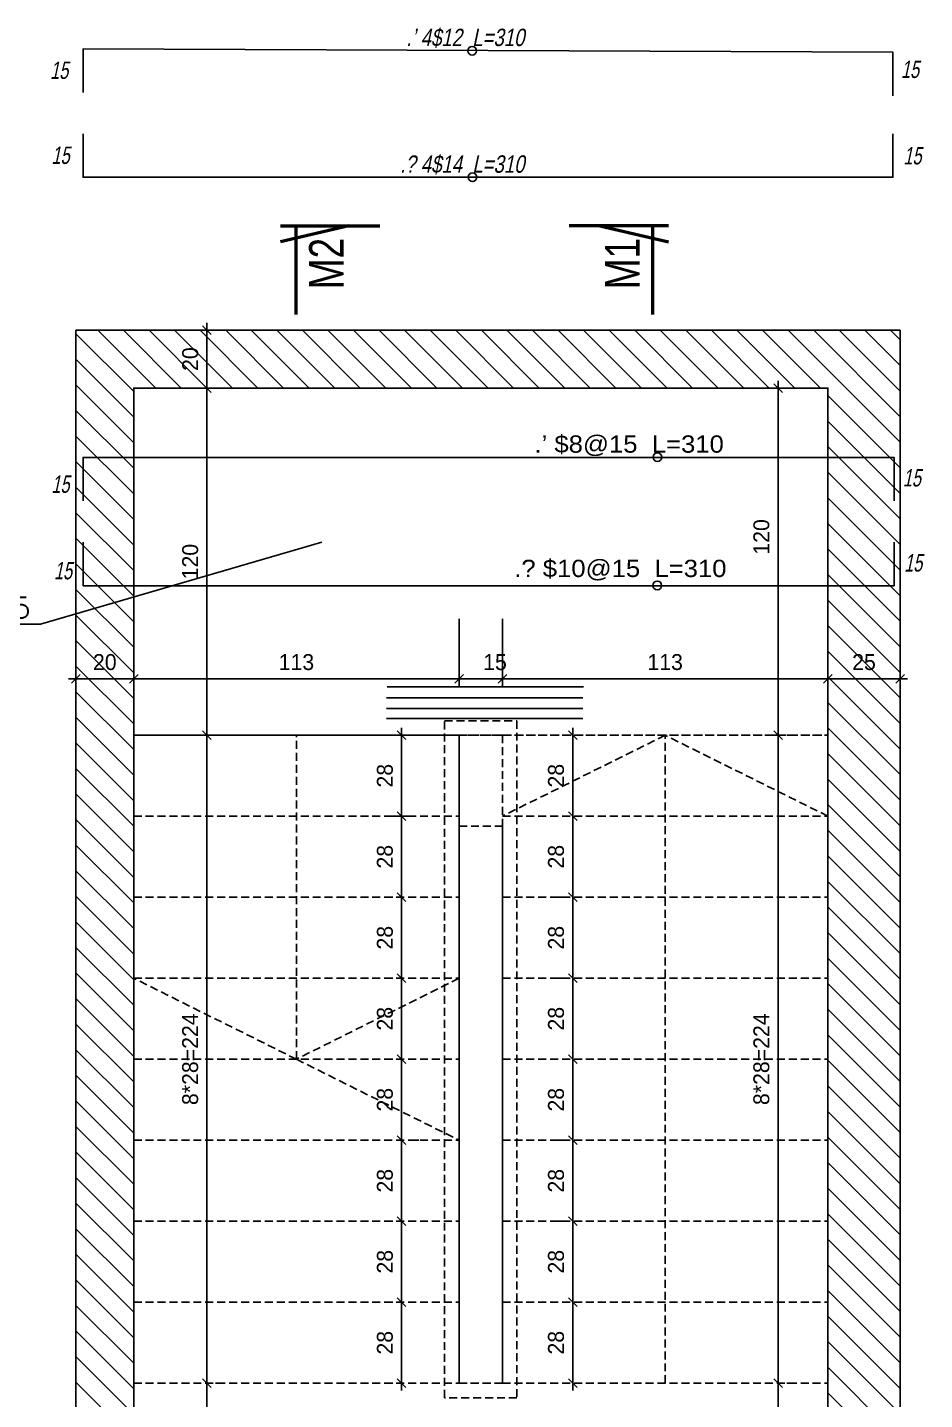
# Model space of a CAD drawing. Header units: inches. Extents: x -5298 to 11252, y 8210 to 22495.
# Drawn here: x 10146.8 to 10457, y 11813.9 to 12288.2 of the extents above; entities that cross this region are included whole.
import ezdxf
from ezdxf.enums import TextEntityAlignment as Align

# ---------------------------------------------------------------- set-up
doc = ezdxf.new("R2010")
doc.units = ezdxf.units.IN
doc.header["$LTSCALE"] = 11
doc.header["$MEASUREMENT"] = 0
doc.linetypes.add('DASHED2', pattern=[0.375, 0.25, -0.125])
doc.linetypes.add('HIDDEN', pattern=[0.375, 0.25, -0.125])
doc.layers.get('Defpoints').update_dxf_attribs({"color": 40})
for name, color, linetype in [('BEAM', 3, 'Continuous'), ('D7', 2, 'Continuous'), ('dim', 3, 'Continuous'), ('dim-50-v', 2, 'Continuous'), ('ENG_beton ole', 3, 'DASHED2'), ('HATCH', 8, 'Continuous'), ('iron-txt', 3, 'Continuous'), ('IRON6', 6, 'Continuous'), ('TEXT3', 3, 'Continuous'), ('V', 1, 'Continuous')]:
    doc.layers.add(name, color=color, linetype=linetype)
doc.layers.add('W', color=1, linetype='Continuous', lineweight=50)
doc.styles.add('AA', font='hebtxt', dxfattribs={"width": 0.8, "oblique": 8})
doc.styles.add('AD', font='oron')
doc.styles.add('HEBREW', font='hebtxt-weld.shx', dxfattribs={"width": 0.8, "oblique": 12})
doc.styles.add('HEBTXT', font='hebtxt-weld.shx')
doc.styles.add('ROMANS', font='romans')
doc.dimstyles.new('25', dxfattribs={"dimtxt": 5.5, "dimasz": 3, "dimexe": 3, "dimexo": 6, "dimgap": 3, "dimtad": 1, "dimdec": 0, "dimrnd": 0.5, "dimdsep": 46, "dimtxsty": 'HEBTXT', "dimblk1": 'OBLIQUE', "dimblk2": 'OBLIQUE', "dimsah": 1, "dimcen": 1, "dimdle": 2.5, "dimclre": 9, "dimclrt": 3, "dimadec": 0, "dimazin": 0, "dimtfac": 1, "dimtdec": 0, "dimtix": 1, "dimtmove": 2, "dimatfit": 3, "dimldrblk": 'OBLIQUE', "dimfxl": 1, "dimtolj": 1, "dimarcsym": 0})

# ---------------------------------------------------------------- blocks, each defined once
blk = doc.blocks.new('_OBLIQUE')
at = {"color": 0, "linetype": 'ByBlock'}
blk.add_line((-0.5, -0.5), (0.5, 0.5), dxfattribs=at)
blk = doc.blocks.new('*D681')
at = {"layer": 'Defpoints', "color": 0, "linetype": 'Continuous', "transparency": 16777216}
for p in [(10406.38, 12043.52, 0), (10406.38, 12043.52), (10406.38, 11819.52, 0)]:
    blk.add_point(p, dxfattribs=at)
at = {"layer": 'dim-50-v', "color": 0, "linetype": 'Continuous', "lineweight": -2, "transparency": 16777216}
blk.add_line((10406.38, 11817.02), (10406.38, 12046.02), dxfattribs=at)
at = {"layer": 'dim-50-v', "color": 9, "linetype": 'Continuous', "lineweight": -2, "transparency": 16777216}
for p, q in [((10412.38, 12043.52), (10409.38, 12043.52)), ((10412.38, 11819.52), (10409.38, 11819.52))]:
    blk.add_line(p, q, dxfattribs=at)
at = {"layer": 'dim-50-v', "color": 0, "linetype": 'Continuous', "lineweight": -2, "transparency": 16777216, "xscale": 3, "yscale": 3, "zscale": 3}
for p, rotation in [((10406.38, 12043.52), 90), ((10406.38, 11819.52), 270)]:
    blk.add_blockref('_OBLIQUE', p, dxfattribs=dict(at, rotation=rotation))
at = {"layer": 'dim-50-v', "color": 3, "linetype": 'Continuous', "transparency": 16777216, "insert": (10400.63, 11931.52), "char_height": 5.5, "attachment_point": 5, "rotation": 90, "style": 'HEBTXT'}
blk.add_mtext('\\A1;8*28=224', dxfattribs=at)
blk = doc.blocks.new('*D682')
at = {"layer": 'Defpoints', "color": 0, "linetype": 'Continuous', "transparency": 16777216}
for p in [(10406.38, 12163.52), (10414.23, 12163.52, 0), (10412.38, 12043.52)]:
    blk.add_point(p, dxfattribs=at)
at = {"layer": 'dim-50-v', "color": 0, "linetype": 'Continuous', "lineweight": -2, "transparency": 16777216}
blk.add_line((10406.38, 12041.02), (10406.38, 12166.02), dxfattribs=at)
at = {"layer": 'dim-50-v', "color": 9, "linetype": 'Continuous', "lineweight": -2, "transparency": 16777216}
for p, q in [((10408.23, 12163.52), (10403.38, 12163.52)), ((10406.38, 12043.52), (10403.38, 12043.52))]:
    blk.add_line(p, q, dxfattribs=at)
at = {"layer": 'dim-50-v', "color": 0, "linetype": 'Continuous', "lineweight": -2, "transparency": 16777216, "xscale": 3, "yscale": 3, "zscale": 3}
for p, rotation in [((10406.38, 12163.52), 90), ((10406.38, 12043.52), 270)]:
    blk.add_blockref('_OBLIQUE', p, dxfattribs=dict(at, rotation=rotation))
at = {"layer": 'dim-50-v', "color": 3, "linetype": 'Continuous', "transparency": 16777216, "insert": (10400.63, 12112.06), "char_height": 5.5, "attachment_point": 5, "rotation": 90, "style": 'HEBTXT'}
blk.add_mtext('\\A1;120', dxfattribs=at)
blk = doc.blocks.new('*D683')
at = {"layer": 'Defpoints', "color": 0, "linetype": 'Continuous', "transparency": 16777216}
for p in [(10406.38, 11819.52, 0), (10406.38, 11673.52), (10419.3, 11673.52, 0)]:
    blk.add_point(p, dxfattribs=at)
at = {"layer": 'dim-50-v', "color": 0, "linetype": 'Continuous', "lineweight": -2, "transparency": 16777216}
blk.add_line((10406.38, 11822.02), (10406.38, 11671.02), dxfattribs=at)
at = {"layer": 'dim-50-v', "color": 9, "linetype": 'Continuous', "lineweight": -2, "transparency": 16777216}
for p, q in [((10412.38, 11819.52), (10409.38, 11819.52)), ((10413.3, 11673.52), (10403.38, 11673.52))]:
    blk.add_line(p, q, dxfattribs=at)
at = {"layer": 'dim-50-v', "color": 0, "linetype": 'Continuous', "lineweight": -2, "transparency": 16777216, "xscale": 3, "yscale": 3, "zscale": 3}
for p, rotation in [((10406.38, 11819.52), 90), ((10406.38, 11673.52), 270)]:
    blk.add_blockref('_OBLIQUE', p, dxfattribs=dict(at, rotation=rotation))
at = {"layer": 'dim-50-v', "color": 3, "linetype": 'Continuous', "transparency": 16777216, "insert": (10400.63, 11735.67), "char_height": 5.5, "attachment_point": 5, "rotation": 90, "style": 'HEBTXT'}
blk.add_mtext('\\A1;146', dxfattribs=at)
blk = doc.blocks.new('*D684')
at = {"layer": 'Defpoints', "color": 0, "linetype": 'Continuous', "transparency": 16777216}
for p in [(10208.88, 12043.52, 0), (10208.88, 12043.52), (10208.88, 11819.52, 0)]:
    blk.add_point(p, dxfattribs=at)
at = {"layer": 'dim-50-v', "color": 9, "linetype": 'Continuous', "lineweight": -2, "transparency": 16777216}
for p, q in [((10202.88, 12043.52), (10205.88, 12043.52)), ((10214.88, 11819.52), (10211.88, 11819.52))]:
    blk.add_line(p, q, dxfattribs=at)
at = {"layer": 'dim-50-v', "color": 0, "linetype": 'Continuous', "lineweight": -2, "transparency": 16777216}
blk.add_line((10208.88, 11817.02), (10208.88, 12046.02), dxfattribs=at)
at = {"layer": 'dim-50-v', "color": 0, "linetype": 'Continuous', "lineweight": -2, "transparency": 16777216, "xscale": 3, "yscale": 3, "zscale": 3}
for p, rotation in [((10208.88, 12043.52), 90), ((10208.88, 11819.52), 270)]:
    blk.add_blockref('_OBLIQUE', p, dxfattribs=dict(at, rotation=rotation))
at = {"layer": 'dim-50-v', "color": 3, "linetype": 'Continuous', "transparency": 16777216, "insert": (10203.13, 11931.52), "char_height": 5.5, "attachment_point": 5, "rotation": 90, "style": 'HEBTXT'}
blk.add_mtext('\\A1;8*28=224', dxfattribs=at)
blk = doc.blocks.new('*D685')
at = {"layer": 'Defpoints', "color": 0, "linetype": 'Continuous', "transparency": 16777216}
for p in [(10208.88, 12163.52), (10235.7, 12163.52, 0), (10237.16, 12043.52, 0)]:
    blk.add_point(p, dxfattribs=at)
at = {"layer": 'dim-50-v', "color": 0, "linetype": 'Continuous', "lineweight": -2, "transparency": 16777216}
blk.add_line((10208.88, 12041.02), (10208.88, 12166.02), dxfattribs=at)
at = {"layer": 'dim-50-v', "color": 9, "linetype": 'Continuous', "lineweight": -2, "transparency": 16777216}
for p, q in [((10229.7, 12163.52), (10205.88, 12163.52)), ((10231.16, 12043.52), (10205.88, 12043.52))]:
    blk.add_line(p, q, dxfattribs=at)
at = {"layer": 'dim-50-v', "color": 0, "linetype": 'Continuous', "lineweight": -2, "transparency": 16777216, "xscale": 3, "yscale": 3, "zscale": 3}
for p, rotation in [((10208.88, 12163.52), 90), ((10208.88, 12043.52), 270)]:
    blk.add_blockref('_OBLIQUE', p, dxfattribs=dict(at, rotation=rotation))
at = {"layer": 'dim-50-v', "color": 3, "linetype": 'Continuous', "transparency": 16777216, "insert": (10203.13, 12103.52), "char_height": 5.5, "attachment_point": 5, "rotation": 90, "style": 'HEBTXT'}
blk.add_mtext('\\A1;120', dxfattribs=at)
blk = doc.blocks.new('*D686')
at = {"layer": 'Defpoints', "color": 0, "linetype": 'Continuous', "transparency": 16777216}
for p in [(10208.88, 11819.52, 0), (10208.88, 11673.52), (10221.8, 11673.52, 0)]:
    blk.add_point(p, dxfattribs=at)
at = {"layer": 'dim-50-v', "color": 0, "linetype": 'Continuous', "lineweight": -2, "transparency": 16777216}
blk.add_line((10208.88, 11822.02), (10208.88, 11671.02), dxfattribs=at)
at = {"layer": 'dim-50-v', "color": 9, "linetype": 'Continuous', "lineweight": -2, "transparency": 16777216}
for p, q in [((10214.88, 11819.52), (10211.88, 11819.52)), ((10215.8, 11673.52), (10205.88, 11673.52))]:
    blk.add_line(p, q, dxfattribs=at)
at = {"layer": 'dim-50-v', "color": 0, "linetype": 'Continuous', "lineweight": -2, "transparency": 16777216, "xscale": 3, "yscale": 3, "zscale": 3}
for p, rotation in [((10208.88, 11819.52), 90), ((10208.88, 11673.52), 270)]:
    blk.add_blockref('_OBLIQUE', p, dxfattribs=dict(at, rotation=rotation))
at = {"layer": 'dim-50-v', "color": 3, "linetype": 'Continuous', "transparency": 16777216, "insert": (10203.13, 11746.52), "char_height": 5.5, "attachment_point": 5, "rotation": 90, "style": 'HEBTXT'}
blk.add_mtext('\\A1;146', dxfattribs=at)
blk = doc.blocks.new('*D687')
at = {"layer": 'Defpoints', "color": 0, "linetype": 'Continuous', "transparency": 16777216}
for p in [(10423.59, 12089.69, 0), (10448.59, 12063.01), (10448.59, 12043.01)]:
    blk.add_point(p, dxfattribs=at)
at = {"layer": 'dim-50-v', "color": 9, "linetype": 'Continuous', "lineweight": -2, "transparency": 16777216}
for p, q in [((10423.59, 12083.69), (10423.59, 12060.01)), ((10448.59, 12049.01), (10448.59, 12066.01))]:
    blk.add_line(p, q, dxfattribs=at)
at = {"layer": 'dim-50-v', "color": 0, "linetype": 'Continuous', "lineweight": -2, "transparency": 16777216}
blk.add_line((10421.09, 12063.01), (10451.09, 12063.01), dxfattribs=at)
at = {"layer": 'dim-50-v', "color": 0, "linetype": 'Continuous', "lineweight": -2, "transparency": 16777216, "xscale": 3, "yscale": 3, "zscale": 3, "rotation": 180}
blk.add_blockref('_OBLIQUE', (10423.59, 12063.01), dxfattribs=at)
at = {"layer": 'dim-50-v', "color": 0, "linetype": 'Continuous', "lineweight": -2, "transparency": 16777216, "xscale": 3, "yscale": 3, "zscale": 3}
blk.add_blockref('_OBLIQUE', (10448.59, 12063.01), dxfattribs=at)
at = {"layer": 'dim-50-v', "color": 3, "linetype": 'Continuous', "transparency": 16777216, "insert": (10436.09, 12068.76), "char_height": 5.5, "attachment_point": 5, "style": 'HEBTXT'}
blk.add_mtext('\\A1;25', dxfattribs=at)
blk = doc.blocks.new('*D688')
at = {"layer": 'Defpoints', "color": 0, "linetype": 'Continuous', "transparency": 16777216}
for p in [(10311.09, 12089.69, 0), (10423.59, 12089.69, 0), (10423.59, 12063.01)]:
    blk.add_point(p, dxfattribs=at)
at = {"layer": 'dim-50-v', "color": 9, "linetype": 'Continuous', "lineweight": -2, "transparency": 16777216}
for p, q in [((10311.09, 12083.69), (10311.09, 12060.01)), ((10423.59, 12083.69), (10423.59, 12060.01))]:
    blk.add_line(p, q, dxfattribs=at)
at = {"layer": 'dim-50-v', "color": 0, "linetype": 'Continuous', "lineweight": -2, "transparency": 16777216}
blk.add_line((10308.59, 12063.01), (10426.09, 12063.01), dxfattribs=at)
at = {"layer": 'dim-50-v', "color": 0, "linetype": 'Continuous', "lineweight": -2, "transparency": 16777216, "xscale": 3, "yscale": 3, "zscale": 3, "rotation": 180}
blk.add_blockref('_OBLIQUE', (10311.09, 12063.01), dxfattribs=at)
at = {"layer": 'dim-50-v', "color": 0, "linetype": 'Continuous', "lineweight": -2, "transparency": 16777216, "xscale": 3, "yscale": 3, "zscale": 3}
blk.add_blockref('_OBLIQUE', (10423.59, 12063.01), dxfattribs=at)
at = {"layer": 'dim-50-v', "color": 3, "linetype": 'Continuous', "transparency": 16777216, "insert": (10367.34, 12068.76), "char_height": 5.5, "attachment_point": 5, "style": 'HEBTXT'}
blk.add_mtext('\\A1;113', dxfattribs=at)
blk = doc.blocks.new('*D689')
at = {"layer": 'Defpoints', "color": 0, "linetype": 'Continuous', "transparency": 16777216}
for p in [(10183.59, 12089.69, 0), (10183.59, 12063.01), (10163.59, 12043.01)]:
    blk.add_point(p, dxfattribs=at)
at = {"layer": 'dim-50-v', "color": 9, "linetype": 'Continuous', "lineweight": -2, "transparency": 16777216}
for p, q in [((10183.59, 12083.69), (10183.59, 12060.01)), ((10163.59, 12049.01), (10163.59, 12066.01))]:
    blk.add_line(p, q, dxfattribs=at)
at = {"layer": 'dim-50-v', "color": 0, "linetype": 'Continuous', "lineweight": -2, "transparency": 16777216}
blk.add_line((10161.09, 12063.01), (10186.09, 12063.01), dxfattribs=at)
at = {"layer": 'dim-50-v', "color": 0, "linetype": 'Continuous', "lineweight": -2, "transparency": 16777216, "xscale": 3, "yscale": 3, "zscale": 3, "rotation": 180}
blk.add_blockref('_OBLIQUE', (10163.59, 12063.01), dxfattribs=at)
at = {"layer": 'dim-50-v', "color": 0, "linetype": 'Continuous', "lineweight": -2, "transparency": 16777216, "xscale": 3, "yscale": 3, "zscale": 3}
blk.add_blockref('_OBLIQUE', (10183.59, 12063.01), dxfattribs=at)
at = {"layer": 'dim-50-v', "color": 3, "linetype": 'Continuous', "transparency": 16777216, "insert": (10173.59, 12068.76), "char_height": 5.5, "attachment_point": 5, "style": 'HEBTXT'}
blk.add_mtext('\\A1;20', dxfattribs=at)
blk = doc.blocks.new('*D690')
at = {"layer": 'Defpoints', "color": 0, "linetype": 'Continuous', "transparency": 16777216}
for p in [(10296.09, 12089.69, 0), (10311.09, 12089.69, 0), (10296.09, 12063.01)]:
    blk.add_point(p, dxfattribs=at)
at = {"layer": 'dim-50-v', "color": 9, "linetype": 'Continuous', "lineweight": -2, "transparency": 16777216}
for p, q in [((10296.09, 12083.69), (10296.09, 12060.01)), ((10311.09, 12083.69), (10311.09, 12060.01))]:
    blk.add_line(p, q, dxfattribs=at)
at = {"layer": 'dim-50-v', "color": 0, "linetype": 'Continuous', "lineweight": -2, "transparency": 16777216}
blk.add_line((10313.59, 12063.01), (10293.59, 12063.01), dxfattribs=at)
at = {"layer": 'dim-50-v', "color": 0, "linetype": 'Continuous', "lineweight": -2, "transparency": 16777216, "xscale": 3, "yscale": 3, "zscale": 3, "rotation": 180}
blk.add_blockref('_OBLIQUE', (10296.09, 12063.01), dxfattribs=at)
at = {"layer": 'dim-50-v', "color": 0, "linetype": 'Continuous', "lineweight": -2, "transparency": 16777216, "xscale": 3, "yscale": 3, "zscale": 3}
blk.add_blockref('_OBLIQUE', (10311.09, 12063.01), dxfattribs=at)
at = {"layer": 'dim-50-v', "color": 3, "linetype": 'Continuous', "transparency": 16777216, "insert": (10308.51, 12068.76), "char_height": 5.5, "attachment_point": 5, "style": 'HEBTXT'}
blk.add_mtext('\\A1;15', dxfattribs=at)
blk = doc.blocks.new('*D691')
at = {"layer": 'Defpoints', "color": 0, "linetype": 'Continuous', "transparency": 16777216}
for p in [(10183.59, 12089.69, 0), (10296.09, 12089.69, 0), (10183.59, 12063.01)]:
    blk.add_point(p, dxfattribs=at)
at = {"layer": 'dim-50-v', "color": 9, "linetype": 'Continuous', "lineweight": -2, "transparency": 16777216}
for p, q in [((10183.59, 12083.69), (10183.59, 12060.01)), ((10296.09, 12083.69), (10296.09, 12060.01))]:
    blk.add_line(p, q, dxfattribs=at)
at = {"layer": 'dim-50-v', "color": 0, "linetype": 'Continuous', "lineweight": -2, "transparency": 16777216}
blk.add_line((10298.59, 12063.01), (10181.09, 12063.01), dxfattribs=at)
at = {"layer": 'dim-50-v', "color": 0, "linetype": 'Continuous', "lineweight": -2, "transparency": 16777216, "xscale": 3, "yscale": 3, "zscale": 3, "rotation": 180}
blk.add_blockref('_OBLIQUE', (10183.59, 12063.01), dxfattribs=at)
at = {"layer": 'dim-50-v', "color": 0, "linetype": 'Continuous', "lineweight": -2, "transparency": 16777216, "xscale": 3, "yscale": 3, "zscale": 3}
blk.add_blockref('_OBLIQUE', (10296.09, 12063.01), dxfattribs=at)
at = {"layer": 'dim-50-v', "color": 3, "linetype": 'Continuous', "transparency": 16777216, "insert": (10239.84, 12068.76), "char_height": 5.5, "attachment_point": 5, "style": 'HEBTXT'}
blk.add_mtext('\\A1;113', dxfattribs=at)
blk = doc.blocks.new('*D693')
at = {"layer": 'Defpoints', "color": 0, "linetype": 'Continuous', "transparency": 16777216}
for p in [(10208.88, 12183.52), (10213.25, 12183.52, 0), (10235.7, 12163.52, 0)]:
    blk.add_point(p, dxfattribs=at)
at = {"layer": 'dim-50-v', "color": 0, "linetype": 'Continuous', "lineweight": -2, "transparency": 16777216}
blk.add_line((10208.88, 12161.02), (10208.88, 12186.02), dxfattribs=at)
at = {"layer": 'dim-50-v', "color": 9, "linetype": 'Continuous', "lineweight": -2, "transparency": 16777216}
for p, q in [((10207.25, 12183.52), (10205.88, 12183.52)), ((10229.7, 12163.52), (10205.88, 12163.52))]:
    blk.add_line(p, q, dxfattribs=at)
at = {"layer": 'dim-50-v', "color": 0, "linetype": 'Continuous', "lineweight": -2, "transparency": 16777216, "xscale": 3, "yscale": 3, "zscale": 3}
for p, rotation in [((10208.88, 12183.52), 90), ((10208.88, 12163.52), 270)]:
    blk.add_blockref('_OBLIQUE', p, dxfattribs=dict(at, rotation=rotation))
at = {"layer": 'dim-50-v', "color": 3, "linetype": 'Continuous', "transparency": 16777216, "insert": (10203.13, 12173.52), "char_height": 5.5, "attachment_point": 5, "rotation": 90, "style": 'HEBTXT'}
blk.add_mtext('\\A1;20', dxfattribs=at)
blk = doc.blocks.new('*D695')
at = {"layer": 'Defpoints', "color": 0, "linetype": 'Continuous', "transparency": 16777216}
for p in [(10331.12, 11847.52, 0), (10335.37, 11847.52), (10331.12, 11819.52, 0)]:
    blk.add_point(p, dxfattribs=at)
at = {"layer": 'dim-50-v', "color": 0, "linetype": 'Continuous', "lineweight": -2, "transparency": 16777216}
blk.add_line((10335.37, 11817.02), (10335.37, 11850.02), dxfattribs=at)
at = {"layer": 'dim-50-v', "color": 9, "linetype": 'Continuous', "lineweight": -2, "transparency": 16777216}
for p, q in [((10337.12, 11847.52), (10338.37, 11847.52)), ((10337.12, 11819.52), (10338.37, 11819.52))]:
    blk.add_line(p, q, dxfattribs=at)
at = {"layer": 'dim-50-v', "color": 0, "linetype": 'Continuous', "lineweight": -2, "transparency": 16777216, "xscale": 3, "yscale": 3, "zscale": 3}
for p, rotation in [((10335.37, 11847.52), 90), ((10335.37, 11819.52), 270)]:
    blk.add_blockref('_OBLIQUE', p, dxfattribs=dict(at, rotation=rotation))
at = {"layer": 'dim-50-v', "color": 3, "linetype": 'Continuous', "transparency": 16777216, "insert": (10329.62, 11833.52), "char_height": 5.5, "attachment_point": 5, "rotation": 90, "style": 'HEBTXT'}
blk.add_mtext('\\A1;28', dxfattribs=at)
blk = doc.blocks.new('*D696')
at = {"layer": 'Defpoints', "color": 0, "linetype": 'Continuous', "transparency": 16777216}
for p in [(10335.37, 11875.52, 0), (10335.37, 11875.52), (10331.12, 11847.52, 0)]:
    blk.add_point(p, dxfattribs=at)
at = {"layer": 'dim-50-v', "color": 0, "linetype": 'Continuous', "lineweight": -2, "transparency": 16777216}
blk.add_line((10335.37, 11845.02), (10335.37, 11878.02), dxfattribs=at)
at = {"layer": 'dim-50-v', "color": 9, "linetype": 'Continuous', "lineweight": -2, "transparency": 16777216}
for p, q in [((10329.37, 11875.52), (10332.37, 11875.52)), ((10337.12, 11847.52), (10338.37, 11847.52))]:
    blk.add_line(p, q, dxfattribs=at)
at = {"layer": 'dim-50-v', "color": 0, "linetype": 'Continuous', "lineweight": -2, "transparency": 16777216, "xscale": 3, "yscale": 3, "zscale": 3}
for p, rotation in [((10335.37, 11875.52), 90), ((10335.37, 11847.52), 270)]:
    blk.add_blockref('_OBLIQUE', p, dxfattribs=dict(at, rotation=rotation))
at = {"layer": 'dim-50-v', "color": 3, "linetype": 'Continuous', "transparency": 16777216, "insert": (10329.62, 11861.52), "char_height": 5.5, "attachment_point": 5, "rotation": 90, "style": 'HEBTXT'}
blk.add_mtext('\\A1;28', dxfattribs=at)
blk = doc.blocks.new('*D697')
at = {"layer": 'Defpoints', "color": 0, "linetype": 'Continuous', "transparency": 16777216}
for p in [(10335.37, 11903.52, 0), (10335.37, 11903.52), (10335.37, 11875.52, 0)]:
    blk.add_point(p, dxfattribs=at)
at = {"layer": 'dim-50-v', "color": 0, "linetype": 'Continuous', "lineweight": -2, "transparency": 16777216}
blk.add_line((10335.37, 11873.02), (10335.37, 11906.02), dxfattribs=at)
at = {"layer": 'dim-50-v', "color": 9, "linetype": 'Continuous', "lineweight": -2, "transparency": 16777216}
for p, q in [((10329.37, 11903.52), (10332.37, 11903.52)), ((10329.37, 11875.52), (10332.37, 11875.52))]:
    blk.add_line(p, q, dxfattribs=at)
at = {"layer": 'dim-50-v', "color": 0, "linetype": 'Continuous', "lineweight": -2, "transparency": 16777216, "xscale": 3, "yscale": 3, "zscale": 3}
for p, rotation in [((10335.37, 11903.52), 90), ((10335.37, 11875.52), 270)]:
    blk.add_blockref('_OBLIQUE', p, dxfattribs=dict(at, rotation=rotation))
at = {"layer": 'dim-50-v', "color": 3, "linetype": 'Continuous', "transparency": 16777216, "insert": (10329.62, 11889.52), "char_height": 5.5, "attachment_point": 5, "rotation": 90, "style": 'HEBTXT'}
blk.add_mtext('\\A1;28', dxfattribs=at)
blk = doc.blocks.new('*D698')
at = {"layer": 'Defpoints', "color": 0, "linetype": 'Continuous', "transparency": 16777216}
for p in [(10335.37, 11931.52), (10339.38, 11931.52, 0), (10335.37, 11903.52, 0)]:
    blk.add_point(p, dxfattribs=at)
at = {"layer": 'dim-50-v', "color": 0, "linetype": 'Continuous', "lineweight": -2, "transparency": 16777216}
blk.add_line((10335.37, 11901.02), (10335.37, 11934.02), dxfattribs=at)
at = {"layer": 'dim-50-v', "color": 9, "linetype": 'Continuous', "lineweight": -2, "transparency": 16777216}
for p, q in [((10333.38, 11931.52), (10332.37, 11931.52)), ((10329.37, 11903.52), (10332.37, 11903.52))]:
    blk.add_line(p, q, dxfattribs=at)
at = {"layer": 'dim-50-v', "color": 0, "linetype": 'Continuous', "lineweight": -2, "transparency": 16777216, "xscale": 3, "yscale": 3, "zscale": 3}
for p, rotation in [((10335.37, 11931.52), 90), ((10335.37, 11903.52), 270)]:
    blk.add_blockref('_OBLIQUE', p, dxfattribs=dict(at, rotation=rotation))
at = {"layer": 'dim-50-v', "color": 3, "linetype": 'Continuous', "transparency": 16777216, "insert": (10329.62, 11917.52), "char_height": 5.5, "attachment_point": 5, "rotation": 90, "style": 'HEBTXT'}
blk.add_mtext('\\A1;28', dxfattribs=at)
blk = doc.blocks.new('*D699')
at = {"layer": 'Defpoints', "color": 0, "linetype": 'Continuous', "transparency": 16777216}
for p in [(10335.37, 11959.52, 0), (10335.37, 11959.52), (10339.38, 11931.52, 0)]:
    blk.add_point(p, dxfattribs=at)
at = {"layer": 'dim-50-v', "color": 0, "linetype": 'Continuous', "lineweight": -2, "transparency": 16777216}
blk.add_line((10335.37, 11929.02), (10335.37, 11962.02), dxfattribs=at)
at = {"layer": 'dim-50-v', "color": 9, "linetype": 'Continuous', "lineweight": -2, "transparency": 16777216}
for p, q in [((10329.37, 11959.52), (10332.37, 11959.52)), ((10333.38, 11931.52), (10332.37, 11931.52))]:
    blk.add_line(p, q, dxfattribs=at)
at = {"layer": 'dim-50-v', "color": 0, "linetype": 'Continuous', "lineweight": -2, "transparency": 16777216, "xscale": 3, "yscale": 3, "zscale": 3}
for p, rotation in [((10335.37, 11959.52), 90), ((10335.37, 11931.52), 270)]:
    blk.add_blockref('_OBLIQUE', p, dxfattribs=dict(at, rotation=rotation))
at = {"layer": 'dim-50-v', "color": 3, "linetype": 'Continuous', "transparency": 16777216, "insert": (10329.62, 11945.52), "char_height": 5.5, "attachment_point": 5, "rotation": 90, "style": 'HEBTXT'}
blk.add_mtext('\\A1;28', dxfattribs=at)
blk = doc.blocks.new('*D700')
at = {"layer": 'Defpoints', "color": 0, "linetype": 'Continuous', "transparency": 16777216}
for p in [(10335.37, 11987.52, 0), (10335.37, 11987.52), (10335.37, 11959.52, 0)]:
    blk.add_point(p, dxfattribs=at)
at = {"layer": 'dim-50-v', "color": 9, "linetype": 'Continuous', "lineweight": -2, "transparency": 16777216}
for p, q in [((10329.37, 11987.52), (10332.37, 11987.52)), ((10329.37, 11959.52), (10332.37, 11959.52))]:
    blk.add_line(p, q, dxfattribs=at)
at = {"layer": 'dim-50-v', "color": 0, "linetype": 'Continuous', "lineweight": -2, "transparency": 16777216}
blk.add_line((10335.37, 11957.02), (10335.37, 11990.02), dxfattribs=at)
at = {"layer": 'dim-50-v', "color": 0, "linetype": 'Continuous', "lineweight": -2, "transparency": 16777216, "xscale": 3, "yscale": 3, "zscale": 3}
for p, rotation in [((10335.37, 11987.52), 90), ((10335.37, 11959.52), 270)]:
    blk.add_blockref('_OBLIQUE', p, dxfattribs=dict(at, rotation=rotation))
at = {"layer": 'dim-50-v', "color": 3, "linetype": 'Continuous', "transparency": 16777216, "insert": (10329.62, 11973.52), "char_height": 5.5, "attachment_point": 5, "rotation": 90, "style": 'HEBTXT'}
blk.add_mtext('\\A1;28', dxfattribs=at)
blk = doc.blocks.new('*D701')
at = {"layer": 'Defpoints', "color": 0, "linetype": 'Continuous', "transparency": 16777216}
for p in [(10335.37, 12015.52), (10339.87, 12015.52, 0), (10335.37, 11987.52, 0)]:
    blk.add_point(p, dxfattribs=at)
at = {"layer": 'dim-50-v', "color": 9, "linetype": 'Continuous', "lineweight": -2, "transparency": 16777216}
for p, q in [((10333.87, 12015.52), (10332.37, 12015.52)), ((10329.37, 11987.52), (10332.37, 11987.52))]:
    blk.add_line(p, q, dxfattribs=at)
at = {"layer": 'dim-50-v', "color": 0, "linetype": 'Continuous', "lineweight": -2, "transparency": 16777216}
blk.add_line((10335.37, 11985.02), (10335.37, 12018.02), dxfattribs=at)
at = {"layer": 'dim-50-v', "color": 0, "linetype": 'Continuous', "lineweight": -2, "transparency": 16777216, "xscale": 3, "yscale": 3, "zscale": 3}
for p, rotation in [((10335.37, 12015.52), 90), ((10335.37, 11987.52), 270)]:
    blk.add_blockref('_OBLIQUE', p, dxfattribs=dict(at, rotation=rotation))
at = {"layer": 'dim-50-v', "color": 3, "linetype": 'Continuous', "transparency": 16777216, "insert": (10329.62, 12001.52), "char_height": 5.5, "attachment_point": 5, "rotation": 90, "style": 'HEBTXT'}
blk.add_mtext('\\A1;28', dxfattribs=at)
blk = doc.blocks.new('*D702')
at = {"layer": 'Defpoints', "color": 0, "linetype": 'Continuous', "transparency": 16777216}
for p in [(10335.37, 12043.52), (10338.87, 12043.52, 0), (10339.87, 12015.52, 0)]:
    blk.add_point(p, dxfattribs=at)
at = {"layer": 'dim-50-v', "color": 9, "linetype": 'Continuous', "lineweight": -2, "transparency": 16777216}
for p, q in [((10332.87, 12043.52), (10332.37, 12043.52)), ((10333.87, 12015.52), (10332.37, 12015.52))]:
    blk.add_line(p, q, dxfattribs=at)
at = {"layer": 'dim-50-v', "color": 0, "linetype": 'Continuous', "lineweight": -2, "transparency": 16777216}
blk.add_line((10335.37, 12013.02), (10335.37, 12046.02), dxfattribs=at)
at = {"layer": 'dim-50-v', "color": 0, "linetype": 'Continuous', "lineweight": -2, "transparency": 16777216, "xscale": 3, "yscale": 3, "zscale": 3}
for p, rotation in [((10335.37, 12043.52), 90), ((10335.37, 12015.52), 270)]:
    blk.add_blockref('_OBLIQUE', p, dxfattribs=dict(at, rotation=rotation))
at = {"layer": 'dim-50-v', "color": 3, "linetype": 'Continuous', "transparency": 16777216, "insert": (10329.62, 12029.52), "char_height": 5.5, "attachment_point": 5, "rotation": 90, "style": 'HEBTXT'}
blk.add_mtext('\\A1;28', dxfattribs=at)
blk = doc.blocks.new('*D703')
at = {"layer": 'Defpoints', "color": 0, "linetype": 'Continuous', "transparency": 16777216}
for p in [(10264.83, 12043.52, 0), (10264.83, 12015.52, 0), (10276.21, 12015.52)]:
    blk.add_point(p, dxfattribs=at)
at = {"layer": 'dim-50-v', "color": 9, "linetype": 'Continuous', "lineweight": -2, "transparency": 16777216}
for p, q in [((10270.83, 12043.52), (10279.21, 12043.52)), ((10270.83, 12015.52), (10279.21, 12015.52))]:
    blk.add_line(p, q, dxfattribs=at)
at = {"layer": 'dim-50-v', "color": 0, "linetype": 'Continuous', "lineweight": -2, "transparency": 16777216}
blk.add_line((10276.21, 12046.02), (10276.21, 12013.02), dxfattribs=at)
at = {"layer": 'dim-50-v', "color": 0, "linetype": 'Continuous', "lineweight": -2, "transparency": 16777216, "xscale": 3, "yscale": 3, "zscale": 3}
for p, rotation in [((10276.21, 12043.52), 90), ((10276.21, 12015.52), 270)]:
    blk.add_blockref('_OBLIQUE', p, dxfattribs=dict(at, rotation=rotation))
at = {"layer": 'dim-50-v', "color": 3, "linetype": 'Continuous', "transparency": 16777216, "insert": (10270.46, 12029.52), "char_height": 5.5, "attachment_point": 5, "rotation": 90, "style": 'HEBTXT'}
blk.add_mtext('\\A1;28', dxfattribs=at)
blk = doc.blocks.new('*D704')
at = {"layer": 'Defpoints', "color": 0, "linetype": 'Continuous', "transparency": 16777216}
for p in [(10264.83, 12015.52, 0), (10276.21, 11987.52, 0), (10276.21, 11987.52)]:
    blk.add_point(p, dxfattribs=at)
at = {"layer": 'dim-50-v', "color": 9, "linetype": 'Continuous', "lineweight": -2, "transparency": 16777216}
for p, q in [((10270.83, 12015.52), (10279.21, 12015.52)), ((10270.21, 11987.52), (10273.21, 11987.52))]:
    blk.add_line(p, q, dxfattribs=at)
at = {"layer": 'dim-50-v', "color": 0, "linetype": 'Continuous', "lineweight": -2, "transparency": 16777216}
blk.add_line((10276.21, 12018.02), (10276.21, 11985.02), dxfattribs=at)
at = {"layer": 'dim-50-v', "color": 0, "linetype": 'Continuous', "lineweight": -2, "transparency": 16777216, "xscale": 3, "yscale": 3, "zscale": 3}
for p, rotation in [((10276.21, 12015.52), 90), ((10276.21, 11987.52), 270)]:
    blk.add_blockref('_OBLIQUE', p, dxfattribs=dict(at, rotation=rotation))
at = {"layer": 'dim-50-v', "color": 3, "linetype": 'Continuous', "transparency": 16777216, "insert": (10270.46, 12001.52), "char_height": 5.5, "attachment_point": 5, "rotation": 90, "style": 'HEBTXT'}
blk.add_mtext('\\A1;28', dxfattribs=at)
blk = doc.blocks.new('*D705')
at = {"layer": 'Defpoints', "color": 0, "linetype": 'Continuous', "transparency": 16777216}
for p in [(10276.21, 11987.52, 0), (10276.21, 11959.52, 0), (10276.21, 11959.52)]:
    blk.add_point(p, dxfattribs=at)
at = {"layer": 'dim-50-v', "color": 9, "linetype": 'Continuous', "lineweight": -2, "transparency": 16777216}
for p, q in [((10270.21, 11987.52), (10273.21, 11987.52)), ((10270.21, 11959.52), (10273.21, 11959.52))]:
    blk.add_line(p, q, dxfattribs=at)
at = {"layer": 'dim-50-v', "color": 0, "linetype": 'Continuous', "lineweight": -2, "transparency": 16777216}
blk.add_line((10276.21, 11990.02), (10276.21, 11957.02), dxfattribs=at)
at = {"layer": 'dim-50-v', "color": 0, "linetype": 'Continuous', "lineweight": -2, "transparency": 16777216, "xscale": 3, "yscale": 3, "zscale": 3}
for p, rotation in [((10276.21, 11987.52), 90), ((10276.21, 11959.52), 270)]:
    blk.add_blockref('_OBLIQUE', p, dxfattribs=dict(at, rotation=rotation))
at = {"layer": 'dim-50-v', "color": 3, "linetype": 'Continuous', "transparency": 16777216, "insert": (10270.46, 11973.52), "char_height": 5.5, "attachment_point": 5, "rotation": 90, "style": 'HEBTXT'}
blk.add_mtext('\\A1;28', dxfattribs=at)
blk = doc.blocks.new('*D706')
at = {"layer": 'Defpoints', "color": 0, "linetype": 'Continuous', "transparency": 16777216}
for p in [(10276.21, 11959.52, 0), (10276.21, 11931.52, 0), (10276.21, 11931.52)]:
    blk.add_point(p, dxfattribs=at)
at = {"layer": 'dim-50-v', "color": 0, "linetype": 'Continuous', "lineweight": -2, "transparency": 16777216}
blk.add_line((10276.21, 11962.02), (10276.21, 11929.02), dxfattribs=at)
at = {"layer": 'dim-50-v', "color": 9, "linetype": 'Continuous', "lineweight": -2, "transparency": 16777216}
for p, q in [((10270.21, 11959.52), (10273.21, 11959.52)), ((10270.21, 11931.52), (10273.21, 11931.52))]:
    blk.add_line(p, q, dxfattribs=at)
at = {"layer": 'dim-50-v', "color": 0, "linetype": 'Continuous', "lineweight": -2, "transparency": 16777216, "xscale": 3, "yscale": 3, "zscale": 3}
for p, rotation in [((10276.21, 11959.52), 90), ((10276.21, 11931.52), 270)]:
    blk.add_blockref('_OBLIQUE', p, dxfattribs=dict(at, rotation=rotation))
at = {"layer": 'dim-50-v', "color": 3, "linetype": 'Continuous', "transparency": 16777216, "insert": (10270.46, 11945.52), "char_height": 5.5, "attachment_point": 5, "rotation": 90, "style": 'HEBTXT'}
blk.add_mtext('\\A1;28', dxfattribs=at)
blk = doc.blocks.new('*D707')
at = {"layer": 'Defpoints', "color": 0, "linetype": 'Continuous', "transparency": 16777216}
for p in [(10276.21, 11931.52, 0), (10276.21, 11903.52, 0), (10276.21, 11903.52)]:
    blk.add_point(p, dxfattribs=at)
at = {"layer": 'dim-50-v', "color": 0, "linetype": 'Continuous', "lineweight": -2, "transparency": 16777216}
blk.add_line((10276.21, 11934.02), (10276.21, 11901.02), dxfattribs=at)
at = {"layer": 'dim-50-v', "color": 9, "linetype": 'Continuous', "lineweight": -2, "transparency": 16777216}
for p, q in [((10270.21, 11931.52), (10273.21, 11931.52)), ((10282.21, 11903.52), (10279.21, 11903.52))]:
    blk.add_line(p, q, dxfattribs=at)
at = {"layer": 'dim-50-v', "color": 0, "linetype": 'Continuous', "lineweight": -2, "transparency": 16777216, "xscale": 3, "yscale": 3, "zscale": 3}
for p, rotation in [((10276.21, 11931.52), 90), ((10276.21, 11903.52), 270)]:
    blk.add_blockref('_OBLIQUE', p, dxfattribs=dict(at, rotation=rotation))
at = {"layer": 'dim-50-v', "color": 3, "linetype": 'Continuous', "transparency": 16777216, "insert": (10270.46, 11917.52), "char_height": 5.5, "attachment_point": 5, "rotation": 90, "style": 'HEBTXT'}
blk.add_mtext('\\A1;28', dxfattribs=at)
blk = doc.blocks.new('*D708')
at = {"layer": 'Defpoints', "color": 0, "linetype": 'Continuous', "transparency": 16777216}
for p in [(10276.21, 11903.52, 0), (10276.21, 11875.52, 0), (10276.21, 11875.52)]:
    blk.add_point(p, dxfattribs=at)
at = {"layer": 'dim-50-v', "color": 0, "linetype": 'Continuous', "lineweight": -2, "transparency": 16777216}
blk.add_line((10276.21, 11906.02), (10276.21, 11873.02), dxfattribs=at)
at = {"layer": 'dim-50-v', "color": 9, "linetype": 'Continuous', "lineweight": -2, "transparency": 16777216}
for p, q in [((10282.21, 11903.52), (10279.21, 11903.52)), ((10270.21, 11875.52), (10273.21, 11875.52))]:
    blk.add_line(p, q, dxfattribs=at)
at = {"layer": 'dim-50-v', "color": 0, "linetype": 'Continuous', "lineweight": -2, "transparency": 16777216, "xscale": 3, "yscale": 3, "zscale": 3}
for p, rotation in [((10276.21, 11903.52), 90), ((10276.21, 11875.52), 270)]:
    blk.add_blockref('_OBLIQUE', p, dxfattribs=dict(at, rotation=rotation))
at = {"layer": 'dim-50-v', "color": 3, "linetype": 'Continuous', "transparency": 16777216, "insert": (10270.46, 11889.52), "char_height": 5.5, "attachment_point": 5, "rotation": 90, "style": 'HEBTXT'}
blk.add_mtext('\\A1;28', dxfattribs=at)
blk = doc.blocks.new('*D709')
at = {"layer": 'Defpoints', "color": 0, "linetype": 'Continuous', "transparency": 16777216}
for p in [(10276.21, 11875.52, 0), (10276.21, 11847.52, 0), (10276.21, 11847.52)]:
    blk.add_point(p, dxfattribs=at)
at = {"layer": 'dim-50-v', "color": 0, "linetype": 'Continuous', "lineweight": -2, "transparency": 16777216}
blk.add_line((10276.21, 11878.02), (10276.21, 11845.02), dxfattribs=at)
at = {"layer": 'dim-50-v', "color": 9, "linetype": 'Continuous', "lineweight": -2, "transparency": 16777216}
for p, q in [((10270.21, 11875.52), (10273.21, 11875.52)), ((10270.21, 11847.52), (10273.21, 11847.52))]:
    blk.add_line(p, q, dxfattribs=at)
at = {"layer": 'dim-50-v', "color": 0, "linetype": 'Continuous', "lineweight": -2, "transparency": 16777216, "xscale": 3, "yscale": 3, "zscale": 3}
for p, rotation in [((10276.21, 11875.52), 90), ((10276.21, 11847.52), 270)]:
    blk.add_blockref('_OBLIQUE', p, dxfattribs=dict(at, rotation=rotation))
at = {"layer": 'dim-50-v', "color": 3, "linetype": 'Continuous', "transparency": 16777216, "insert": (10270.46, 11861.52), "char_height": 5.5, "attachment_point": 5, "rotation": 90, "style": 'HEBTXT'}
blk.add_mtext('\\A1;28', dxfattribs=at)
blk = doc.blocks.new('*D710')
at = {"layer": 'Defpoints', "color": 0, "linetype": 'Continuous', "transparency": 16777216}
for p in [(10276.21, 11847.52, 0), (10276.21, 11819.52, 0), (10276.21, 11819.52)]:
    blk.add_point(p, dxfattribs=at)
at = {"layer": 'dim-50-v', "color": 0, "linetype": 'Continuous', "lineweight": -2, "transparency": 16777216}
blk.add_line((10276.21, 11850.02), (10276.21, 11817.02), dxfattribs=at)
at = {"layer": 'dim-50-v', "color": 9, "linetype": 'Continuous', "lineweight": -2, "transparency": 16777216}
for p, q in [((10270.21, 11847.52), (10273.21, 11847.52)), ((10270.21, 11819.52), (10273.21, 11819.52))]:
    blk.add_line(p, q, dxfattribs=at)
at = {"layer": 'dim-50-v', "color": 0, "linetype": 'Continuous', "lineweight": -2, "transparency": 16777216, "xscale": 3, "yscale": 3, "zscale": 3}
for p, rotation in [((10276.21, 11847.52), 90), ((10276.21, 11819.52), 270)]:
    blk.add_blockref('_OBLIQUE', p, dxfattribs=dict(at, rotation=rotation))
at = {"layer": 'dim-50-v', "color": 3, "linetype": 'Continuous', "transparency": 16777216, "insert": (10270.46, 11833.52), "char_height": 5.5, "attachment_point": 5, "rotation": 90, "style": 'HEBTXT'}
blk.add_mtext('\\A1;28', dxfattribs=at)
blk = doc.blocks.new('PL')
at = {"linetype": 'ByBlock'}
for p, q in [((0, -0.258), (0, 0.258)), ((-0.258, 0), (1.204, 0))]:
    blk.add_line(p, q, dxfattribs=at)
at = {"color": 4, "const_width": 0.14}
for points in [[(-0.014, 0.084, 0.414214), (-0.084, 0.014, 1)], [(0.014, -0.084, 0.414214), (0.084, -0.014, 1)]]:
    blk.add_lwpolyline(points, format="xyb", dxfattribs=at)
at = {"linetype": 'ByBlock'}
blk.add_circle((0, 0), 0.179, dxfattribs=at)
at = {"style": 'ROMANS'}
blk.add_attdef('LEVEL', text='', height=0.2, dxfattribs=at).set_placement((0.698, 0.157), align=Align.MIDDLE)

msp = doc.modelspace()

# ---------------------------------------------------------------- hatches: boundary and pattern name
at = {"layer": 'HATCH', "linetype": 'Continuous', "transparency": 33554687}
h = msp.add_hatch(dxfattribs=at)
h.set_pattern_fill('ANSI31', color=256, scale=50, angle=270)
h.set_pattern_definition([(315, (1263.04, 727.001), (4.4194174, 4.4194174), [])])
h.paths.add_polyline_path([(10423.59, 11673.52), (10183.59, 11673.52), (10183.59, 11683.52), (10163.59, 11683.52), (10163.59, 11653.52), (10448.59, 11653.52), (10448.59, 12183.52), (10163.59, 12183.52), (10163.59, 11788.82), (10183.58, 11788.82), (10183.59, 12163.52), (10423.59, 12163.52)])
h.paths.add_polyline_path([(10362.54, 11664.32), (10362.54, 11675.98), (10354.29, 11675.98), (10354.29, 11664.32)], flags=24)

# ---------------------------------------------------------------- linework, layer by layer
at = {"layer": 'BEAM', "color": 2, "linetype": 'Continuous', "elevation": 0}
msp.add_lwpolyline([(10151.37, 12081.88), (10248.63, 12110.2)], dxfattribs=at)
at = {"layer": 'dim', "elevation": 0}
for points in [[(10300.71, 12060.21, 0, 2.5, 0), (10300.71, 12075.04, 0, 0, 0), (10300.71, 12280.17, 0, 0, 0)], [(10364.57, 12163.52, 0, 2.5, 0), (10364.57, 12161.16, 0, 0, 0), (10364.57, 12056.45, 0, 0, 0)], [(10364.57, 12043.52, 0, 2.5, 0), (10364.57, 12050.58, 0, 0, 0), (10364.57, 12149.26, 0, 0, 0)], [(10368.7, 11819.52, 0, 2.5, 0), (10368.7, 11810.81, 0, 0, 0), (10368.7, 11752.46, 0, 0, 0)]]:
    msp.add_lwpolyline(points, format="xyseb", dxfattribs=at)
at = {"layer": 'dim'}
for centre in [(10300.6, 12280.12, 0), (10300.71, 12236.39, 0), (10364.65, 12139.66, 0), (10364.63, 12095.31, 0)]:
    msp.add_circle(centre, 1.5, dxfattribs=at)
at = {"layer": 'ENG_beton ole', "linetype": 'Continuous', "ltscale": 2, "elevation": 0}
msp.add_lwpolyline([(10183.58, 11788.82), (10163.59, 11788.82), (10163.59, 12183.52), (10448.59, 12183.52), (10448.59, 11653.52), (10163.59, 11653.52), (10163.59, 11683.52), (10183.59, 11683.52), (10183.59, 11673.52), (10423.59, 11673.52), (10423.59, 12163.52), (10183.59, 12163.52)], close=True, dxfattribs=at)
at = {"layer": 'IRON6'}
for p, q in [((10339.1, 12060.21, 0), (10271.17, 12060.21, 0)), ((10338.82, 12056.39, 0), (10271.01, 12056.39, 0)), ((10338.82, 12052.76, 0), (10271.01, 12052.76, 0)), ((10338.82, 12049.3, 0), (10271.01, 12049.3, 0))]:
    msp.add_line(p, q, dxfattribs=at)
at = {"layer": 'IRON6', "elevation": 0}
for points in [[(10166.09, 12265.72), (10166.09, 12280.72), (10446.09, 12279.58), (10446.09, 12264.58)], [(10166.09, 12251.39), (10166.09, 12236.39), (10446.09, 12236.39), (10446.09, 12251.39)], [(10166.09, 12124.53), (10166.09, 12139.53), (10446.52, 12139.53), (10446.51, 12124.53)], [(10166.09, 12110.2), (10166.09, 12095.2), (10446.51, 12095.2), (10446.51, 12110.2)]]:
    msp.add_lwpolyline(points, dxfattribs=at)
at = {"layer": 'V', "linetype": 'HIDDEN'}
for p, q in [((10183.59, 12043.52, 0), (10296.09, 12043.52, 0)), ((10183.59, 12043.52, 0), (10423.59, 12043.52, 0)), ((10296.09, 12043.52, 0), (10296.09, 11819.52, 0)), ((10296.09, 12043.52, 0), (10311.09, 12043.52, 0)), ((10311.09, 12043.52, 0), (10311.09, 11819.52, 0)), ((10183.59, 12015.52, 0), (10296.09, 12015.52, 0)), ((10311.09, 12015.52, 0), (10423.59, 12015.52, 0)), ((10296.09, 12012.02, 0), (10296.09, 11819.52, 0)), ((10296.09, 12012.02, 0), (10311.09, 12012.02, 0)), ((10311.09, 12012.02, 0), (10311.09, 11819.52, 0)), ((10183.59, 11987.52, 0), (10296.09, 11987.52, 0)), ((10311.09, 11987.52, 0), (10423.59, 11987.52, 0)), ((10183.59, 11959.52, 0), (10296.09, 11959.52, 0)), ((10311.09, 11959.52, 0), (10423.59, 11959.52, 0)), ((10183.59, 11931.52, 0), (10296.09, 11931.52, 0)), ((10311.09, 11931.52, 0), (10423.59, 11931.52, 0)), ((10183.59, 11903.52, 0), (10296.09, 11903.52, 0)), ((10311.09, 11903.52, 0), (10423.59, 11903.52, 0)), ((10183.59, 11875.52, 0), (10296.09, 11875.52, 0)), ((10311.09, 11875.52, 0), (10423.59, 11875.52, 0)), ((10183.59, 11847.52, 0), (10296.09, 11847.52, 0)), ((10311.09, 11847.52, 0), (10423.59, 11847.52, 0)), ((10183.59, 11819.52, 0), (10296.09, 11819.52, 0)), ((10296.09, 11819.52, 0), (10311.09, 11819.52, 0)), ((10311.09, 11819.52, 0), (10423.59, 11819.52, 0))]:
    msp.add_line(p, q, dxfattribs=at)
at = {"layer": 'V', "linetype": 'HIDDEN', "elevation": 0}
for points in [[(10316.09, 11814.52), (10291.09, 11814.52), (10291.09, 12048.52), (10316.09, 12048.52)], [(10311.09, 11819.52), (10296.09, 11819.52), (10296.09, 12043.52), (10311.09, 12043.52)]]:
    msp.add_lwpolyline(points, close=True, dxfattribs=at)
for points in [[(10296.09, 12043.52), (10183.59, 12043.52)], [(10239.84, 11931.52), (10239.84, 12043.52)], [(10311.09, 12043.52), (10423.59, 12043.52)], [(10423.59, 12015.52), (10367.34, 12043.52), (10311.09, 12015.52)], [(10367.34, 11819.52), (10367.34, 12043.52)], [(10296.09, 11959.52), (10239.84, 11931.52), (10183.59, 11959.52)], [(10239.84, 11931.52), (10296.09, 11903.52)]]:
    msp.add_lwpolyline(points, dxfattribs=at)
at = {"layer": 'W'}
for p, q in [((10257.97, 12219.64, 0), (10234.3, 12214.05, 0)), ((10234.3, 12219.64, 0), (10257.97, 12219.64, 0)), ((10344.81, 12219.64, 0), (10368.49, 12214.05, 0)), ((10368.49, 12219.64, 0), (10344.81, 12219.64, 0))]:
    msp.add_line(p, q, dxfattribs=at)
at = {"layer": 'W', "elevation": 0}
for points in [[(10239.71, 12188.97), (10239.71, 12219.64), (10268.68, 12219.64)], [(10363.07, 12188.97), (10363.07, 12219.64), (10334.11, 12219.64)]]:
    msp.add_lwpolyline(points, dxfattribs=at)

# ---------------------------------------------------------------- block references
at = {"layer": 'D7', "xscale": 36, "yscale": 36, "zscale": 36}
msp.add_blockref('PL', (10108.02, 12081.88, 0), dxfattribs=at).add_auto_attribs({'LEVEL': '+9.05'})

# ---------------------------------------------------------------- texts
at = {"layer": 'iron-txt', "style": 'HEBTXT', "width": 1.11}
for s, p in [('.’ $8@15  L=310', (10354.89, 12143.79, 0)), ('.%%154 $10@15  L=310', (10351.86, 12100.8, 0))]:
    msp.add_text(s, height=5.9765, dxfattribs=at).set_placement(p, align=Align.MIDDLE)
at = {"layer": 'TEXT3', "style": 'HEBREW', "oblique": 12, "width": 0.8}
for s, p in [('.’ 4$12  L=310', (10298.23, 12284.64, 0)), ('.%%154 4$14  L=310', (10297.19, 12240.86, 0))]:
    msp.add_text(s, height=6, rotation=0.0455, dxfattribs=at).set_placement(p, align=Align.MIDDLE)
at = {"layer": 'TEXT3', "style": 'AA', "oblique": 12, "width": 0.7}
for p in [(10154.69, 12270.38, 0), (10448.88, 12270.69, 0), (10155.16, 12240.98, 0), (10449.71, 12240.82, 0), (10155.11, 12127.29, 0), (10449.51, 12129.49, 0), (10449.97, 12100.1, 0), (10156.02, 12097.4, 0)]:
    msp.add_text('15', height=6, dxfattribs=at).set_placement(p)
at = {"layer": 'W', "style": 'AD', "width": 0.8}
for s, p in [('M2', (10256.19, 12197.67, 0)), ('M1', (10358.55, 12197.67, 0))]:
    msp.add_text(s, height=11.953, rotation=90, dxfattribs=at).set_placement(p)

# ---------------------------------------------------------------- dimensions: what is measured, and where the dimension line sits
at = {"layer": 'dim-50-v', "linetype": 'Continuous'}
for base, p1, p2, angle, picture, middle in [((10208.88, 12183.52, 0), (10235.7, 12163.52, 0), (10213.25, 12183.52, 0), 90, '*D693', (10203.13, 12173.52, 0)), ((10208.88, 12163.52, 0), (10237.16, 12043.52, 0), (10235.7, 12163.52, 0), 90, '*D685', (10203.13, 12103.52, 0)), ((10183.59, 12063.01, 0), (10163.59, 12043.01, 0), (10183.59, 12089.69, 0), 180, '*D689', (10173.59, 12068.76, 0)), ((10183.5857, 12063.0144, 0.0003), (10296.0903, 12089.695, 0.0003), (10183.5857, 12089.695, 0.0003), 180, '*D691', (10239.838, 12068.7644, 0.0003)), ((10423.590332, 12063.014409, 0.000255), (10311.090333, 12089.694991, 0.000256), (10423.590332, 12089.694991, 0.000255), 180, '*D688', (10367.340333, 12068.764409, 0.000255)), ((10448.59, 12063.01, 0), (10423.59, 12089.69, 0), (10448.59, 12043.01, 0), 180, '*D687', (10436.09, 12068.76, 0)), ((10276.21, 12015.52, 0), (10264.83, 12043.52, 0), (10264.83, 12015.52, 0), 90, '*D703', (10270.46, 12029.52, 0)), ((10335.37, 12043.52, 0), (10339.87, 12015.52, 0), (10338.87, 12043.52, 0), 90, '*D702', (10329.62, 12029.52, 0)), ((10276.21, 11987.52, 0), (10264.83, 12015.52, 0), (10276.21, 11987.52, 0), 90, '*D704', (10270.46, 12001.52, 0)), ((10335.37, 12015.52, 0), (10335.37, 11987.52, 0), (10339.87, 12015.52, 0), 90, '*D701', (10329.62, 12001.52, 0)), ((10276.21, 11959.52, 0), (10276.21, 11987.52, 0), (10276.21, 11959.52, 0), 90, '*D705', (10270.46, 11973.52, 0)), ((10335.37, 11987.52, 0), (10335.37, 11959.52, 0), (10335.37, 11987.52, 0), 90, '*D700', (10329.62, 11973.52, 0)), ((10276.21, 11931.52, 0), (10276.21, 11959.52, 0), (10276.21, 11931.52, 0), 90, '*D706', (10270.46, 11945.52, 0)), ((10335.37, 11959.52, 0), (10339.38, 11931.52, 0), (10335.37, 11959.52, 0), 90, '*D699', (10329.62, 11945.52, 0)), ((10276.21, 11903.52, 0), (10276.21, 11931.52, 0), (10276.21, 11903.52, 0), 90, '*D707', (10270.46, 11917.52, 0)), ((10335.37, 11931.52, 0), (10335.37, 11903.52, 0), (10339.38, 11931.52, 0), 90, '*D698', (10329.62, 11917.52, 0)), ((10276.21, 11875.52, 0), (10276.21, 11903.52, 0), (10276.21, 11875.52, 0), 90, '*D708', (10270.46, 11889.52, 0)), ((10335.37, 11903.52, 0), (10335.37, 11875.52, 0), (10335.37, 11903.52, 0), 90, '*D697', (10329.62, 11889.52, 0)), ((10276.21, 11847.52, 0), (10276.21, 11875.52, 0), (10276.21, 11847.52, 0), 90, '*D709', (10270.46, 11861.52, 0)), ((10335.37, 11875.52, 0), (10331.12, 11847.52, 0), (10335.37, 11875.52, 0), 90, '*D696', (10329.62, 11861.52, 0)), ((10276.21, 11819.52, 0), (10276.21, 11847.52, 0), (10276.21, 11819.52, 0), 90, '*D710', (10270.46, 11833.52, 0)), ((10335.37, 11847.52, 0), (10331.12, 11819.52, 0), (10331.12, 11847.52, 0), 90, '*D695', (10329.62, 11833.52, 0)), ((10208.88, 11673.52, 0), (10208.88, 11819.52, 0), (10221.8, 11673.52, 0), 90, '*D686', (10203.13, 11746.52, 0))]:
    dim = msp.add_linear_dim(base=base, p1=p1, p2=p2, angle=angle, dimstyle='25', dxfattribs=at)
    dim.commit()
    dim.dimension.update_dxf_attribs({"geometry": picture, "text_midpoint": middle})
for base, p1, p2, angle, picture, middle in [((10406.38, 12163.52, 0), (10412.38, 12043.52, 0), (10414.23, 12163.52, 0), 90, '*D682', (10400.63, 12112.06, 0)), ((10296.09, 12063.01, 0), (10311.09, 12089.69, 0), (10296.09, 12089.69, 0), 180, '*D690', (10308.51, 12068.76, 0)), ((10406.38, 11673.52, 0), (10406.38, 11819.52, 0), (10419.3, 11673.52, 0), 90, '*D683', (10400.63, 11735.67, 0))]:
    dim = msp.add_linear_dim(base=base, p1=p1, p2=p2, angle=angle, dimstyle='25', dxfattribs=at)
    dim.commit()
    dim.dimension.update_dxf_attribs({"geometry": picture, "text_midpoint": middle, "dimtype": 160})
for base, p1, p2, picture, middle in [((10208.88, 12043.52, 0), (10208.88, 11819.52, 0), (10208.88, 12043.52, 0), '*D684', (10203.13, 11931.52, 0)), ((10406.38, 12043.52, 0), (10406.38, 11819.52, 0), (10406.38, 12043.52, 0), '*D681', (10400.63, 11931.52, 0))]:
    dim = msp.add_linear_dim(base=base, p1=p1, p2=p2, angle=90, text='8*28=<>', dimstyle='25', dxfattribs=at)
    dim.commit()
    dim.dimension.update_dxf_attribs({"geometry": picture, "text_midpoint": middle})

doc.saveas('drawing.dxf')
